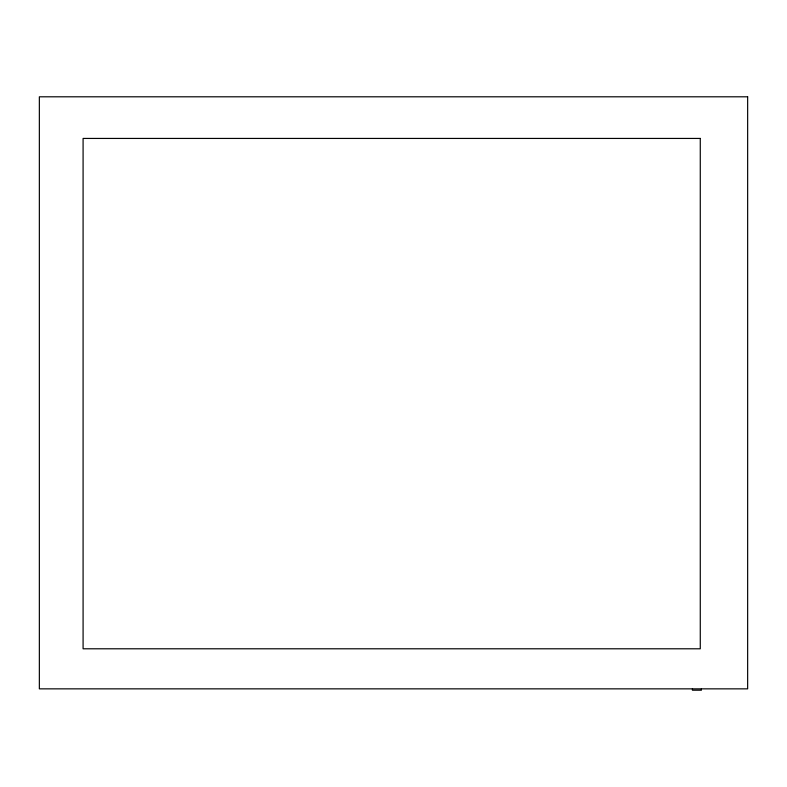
<?xml version="1.0" encoding="UTF-8"?>
<svg xmlns="http://www.w3.org/2000/svg" width="787" height="787" viewBox="0 0 787 787"><rect width="100%" height="100%" fill="white"/><g stroke="black" fill="none" stroke-linecap="round" stroke-linejoin="round"><path stroke-width="1.18" d="M701.404 688.851L701.404 690.199L692.422 690.199L692.422 688.851M747.65 96.801L39.35 96.801L39.35 688.851L747.65 688.851L747.65 96.801M700.273 138.433L83.088 138.433L83.088 648.793L700.273 648.793L700.273 138.433"/></g></svg>
